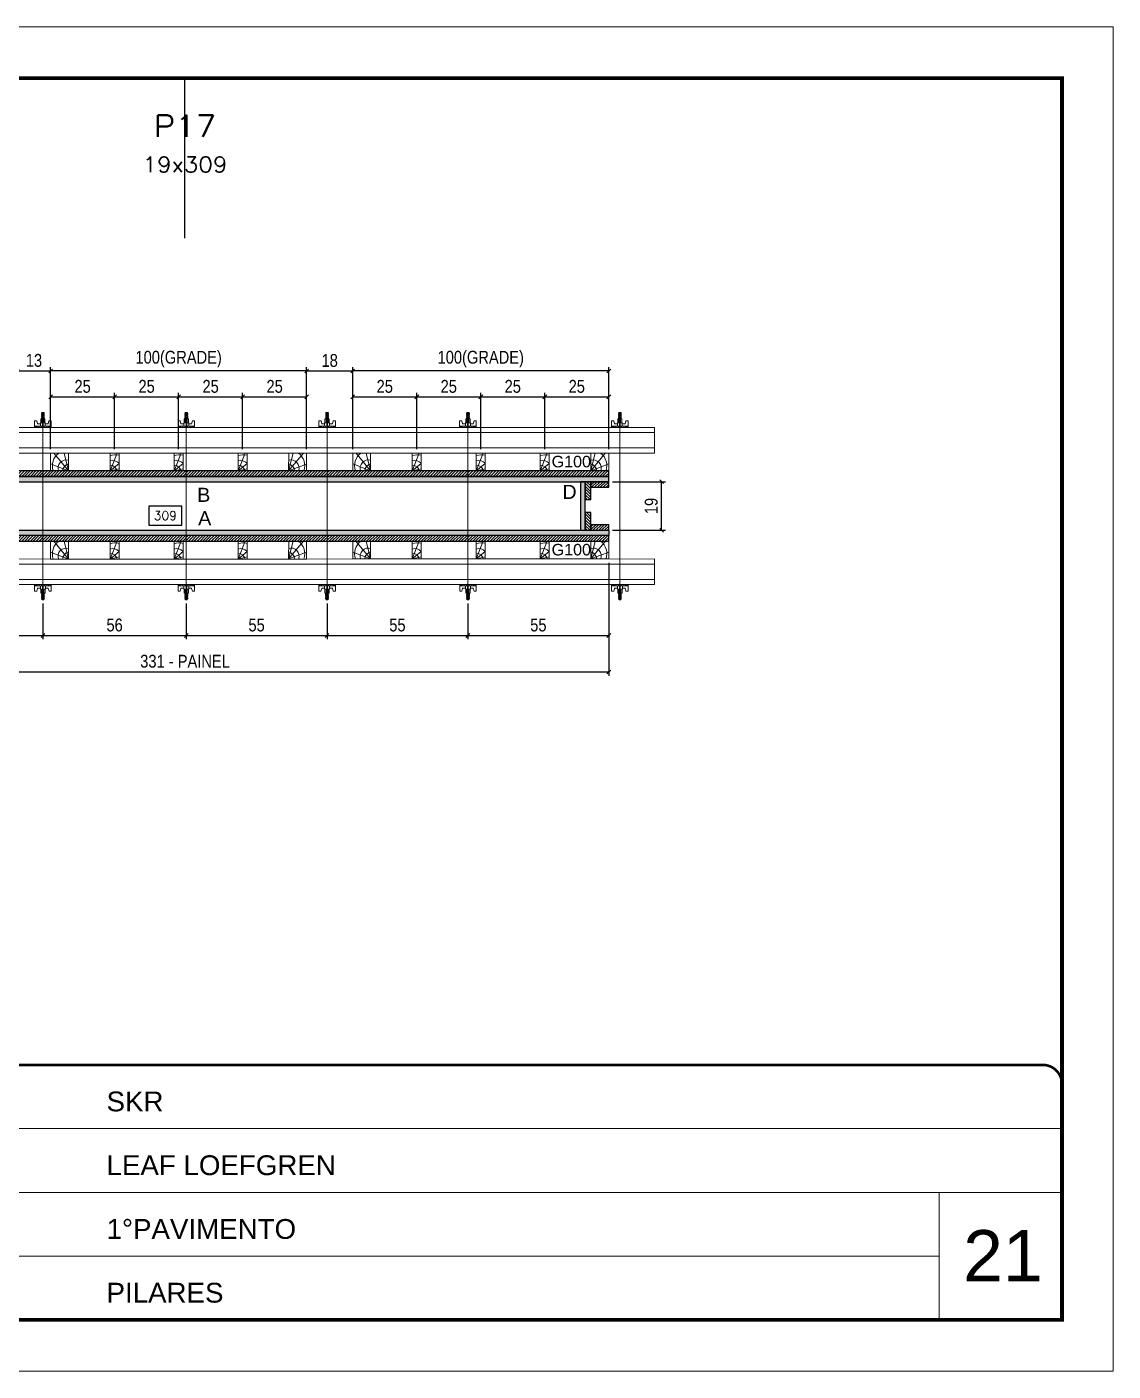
# Model space of a CAD drawing. Extents: x 14400 to 27878, y -21631 to 6985.
# Drawn here: x 15050 to 15898, y 192 to 1242 of the extents above; entities that cross this region are included whole.
import ezdxf
from ezdxf.enums import TextEntityAlignment as Align

# ---------------------------------------------------------------- set-up
doc = ezdxf.new("R2010")
doc.units = 0
for name, pattern in [('CONTINUO', [0]), ('DASHED', [0.75, 0.5, -0.25]), ('HIDDEN', [0.375, 0.25, -0.125])]:
    doc.linetypes.add(name, pattern=pattern)
for name, color, linetype, lineweight in [('CARIMBO', 255, 'Continuous', 9), ('Folhas', 255, 'Continuous', 9), ('Hachura', 251, 'Continuous', 9), ('Madeira', 126, 'Continuous', 18), ('Perfil Metálico', 224, 'Continuous', 18), ('SARRAFO DE PRESSAO', 251, 'DASHED', 9), ('Texto Seção', 7, 'Continuous', 15)]:
    doc.layers.add(name, color=color, linetype=linetype, lineweight=lineweight)
for name, color, linetype in [('CHAPA', 1, 'Continuous'), ('COTA', 241, 'Continuous'), ('SARRAFO', 251, 'Continuous'), ('Texto de Titulo', 7, 'Continuous'), ('Texto Qtd Sarr', 242, 'Continuous'), ('TEXTO_GERAL', 7, 'Continuous')]:
    doc.layers.add(name, color=color, linetype=linetype)
doc.styles.add('ARIAL', font='arial.ttf')
doc.styles.add('COTA TECNICA 2X', font='techl___.ttf', dxfattribs={"height": 10})
doc.styles.add('ROMANS', font='romans.shx')
doc.styles.add('SANSSERIF', font='sas_____.pfb')
doc.dimstyles.new('SECAO PILAR', dxfattribs={"dimtxt": 10, "dimasz": 3, "dimexe": 3, "dimexo": 3, "dimgap": 3, "dimtad": 1, "dimdec": 1, "dimlfac": 0.5, "dimzin": 12, "dimdsep": 46, "dimtxsty": 'COTA TECNICA 2X', "dimblk1": 'OBLIQUE', "dimblk2": 'OBLIQUE', "dimsah": 1, "dimcen": 0.9, "dimclrd": 256, "dimclre": 256, "dimclrt": 256, "dimadec": 1, "dimazin": 3, "dimtfac": 1, "dimtdec": 1, "dimtmove": 0, "dimatfit": 3, "dimfxl": 1, "dimtolj": 1, "dimtzin": 12, "dimarcsym": 0})
doc.dimstyles.new('SECÇÃO 2', dxfattribs={"dimtxt": 7, "dimasz": 6, "dimexe": 0.18, "dimexo": 2, "dimgap": -4, "dimtad": 3, "dimdec": 1, "dimlfac": 0.5, "dimzin": 12, "dimdsep": 46, "dimtxsty": 'ROMANS', "dimblk": 'ARCHTICK', "dimcen": 0.09, "dimse1": 1, "dimse2": 1, "dimsd1": 1, "dimsd2": 1, "dimclrd": 180, "dimclre": 5, "dimclrt": 1, "dimadec": 0, "dimazin": 3, "dimtfac": 1, "dimtdec": 1, "dimtofl": 0, "dimtmove": 0, "dimatfit": 3, "dimldrblk": 'ARCHTICK', "dimfxl": 1, "dimtolj": 1, "dimtzin": 0, "dimarcsym": 0})

# ---------------------------------------------------------------- blocks, each defined once
blk = doc.blocks.new('9999999999')
at = {"color": 30, "linetype": 'CONTINUO'}
for p, q in [((98564.6, 34379.6), (99584, 34379.6)), ((98564.6, 34329.8), (99488, 34329.8)), ((99584, 34329.8), (99488, 34329.8)), ((99488, 34329.8), (99488, 34230.2)), ((98564.6, 34280), (99488, 34280))]:
    blk.add_line(p, q, dxfattribs=at)
at = {"color": 30, "linetype": 'CONTINUO', "const_width": 2}
blk.add_lwpolyline([(99584, 34230.2), (99584, 34414.4, 0.414214), (99569, 34429.4), (98229, 34429.4, 0.414214), (98214, 34414.4), (98214, 34245.2, 0.414214), (98229, 34230.2), (99584, 34230.2)], format="xyb", dxfattribs=at)
at = {"layer": 'Folhas'}
blk.add_lwpolyline([(98139, 34190.2), (99624, 34190.2), (99624, 35240.2), (98139, 35240.2)], close=True, dxfattribs=at)
at = {"layer": 'Folhas', "color": 30, "const_width": 3}
blk.add_lwpolyline([(98214, 34230.2), (99584, 34230.2), (99584, 35200.2), (98214, 35200.2)], close=True, dxfattribs=at)
at = {"color": 7, "linetype": 'Continuous', "ltscale": 5, "style": 'ARIAL'}
for s, height, p in [('SKR', 15.48, (98837.7, 34393.1)), ('LEAF LOEFGREN', 15.483, (98837.7, 34343.3)), ('1°PAVIMENTO', 15.483, (98837.7, 34293.5)), ('PILARES', 15.48, (98837.7, 34243.7))]:
    blk.add_text(s, height=height, dxfattribs=at).set_placement(p)
blk = doc.blocks.new('*D962')
at = {"layer": 'COTA', "color": 180, "lineweight": -2, "transparency": 16777216}
for p, q in [((15170.9, 867.6), (15145.2, 867.6)), ((15145.2, 867.6), (15145.2, 852.6)), ((15170.9, 852.6), (15170.9, 867.6)), ((15145.2, 852.6), (15170.9, 852.6))]:
    blk.add_line(p, q, dxfattribs=at)
at = {"layer": 'Defpoints', "color": 0, "transparency": 16777216}
for p in [(14864.5, 848.6), (15482.5, 848.6), (15482.5, 848.6)]:
    blk.add_point(p, dxfattribs=at)
at = {"layer": 'COTA', "color": 1, "transparency": 16777216, "insert": (15158.1, 860.1), "char_height": 7, "attachment_point": 5, "style": 'ROMANS'}
blk.add_mtext('\\A1;309', dxfattribs=at)
blk = doc.blocks.new('_ArchTick')
at = {"color": 0, "linetype": 'ByBlock', "const_width": 0.15}
blk.add_lwpolyline([(-0.5, -0.5), (0.5, 0.5)], dxfattribs=at)
blk = doc.blocks.new('_Oblique')
at = {"color": 0, "linetype": 'ByBlock', "lineweight": -2}
blk.add_line((-0.5, -0.5), (0.5, 0.5), dxfattribs=at)
blk = doc.blocks.new('*D963')
at = {"layer": 'COTA', "lineweight": -2, "transparency": 16777216}
for p, q in [((14842.5, 823.2), (14842.5, 735)), ((15504.5, 823.2), (15504.5, 735)), ((14842.5, 738), (15504.5, 738))]:
    blk.add_line(p, q, dxfattribs=at)
at = {"layer": 'Defpoints', "color": 0, "transparency": 16777216}
for p in [(14842.5, 826.2), (15504.5, 826.2), (15504.5, 738)]:
    blk.add_point(p, dxfattribs=at)
at = {"layer": 'COTA', "lineweight": -2, "transparency": 16777216, "xscale": 3, "yscale": 3, "zscale": 3, "rotation": 180}
blk.add_blockref('_Oblique', (14842.5, 738), dxfattribs=at)
at = {"layer": 'COTA', "lineweight": -2, "transparency": 16777216, "xscale": 3, "yscale": 3, "zscale": 3}
blk.add_blockref('_Oblique', (15504.5, 738), dxfattribs=at)
at = {"layer": 'COTA', "transparency": 16777216, "insert": (15173.5, 746.3), "char_height": 10, "attachment_point": 5, "style": 'COTA TECNICA 2X'}
blk.add_mtext('\\A1;331 - PAINEL', dxfattribs=at)
blk = doc.blocks.new('*D965')
at = {"layer": 'COTA', "lineweight": -2, "transparency": 16777216}
for p, q in [((15504.5, 823.2), (15504.5, 763.5)), ((15394.5, 791.4), (15394.5, 763.5)), ((15394.5, 766.5), (15504.5, 766.5))]:
    blk.add_line(p, q, dxfattribs=at)
at = {"layer": 'Defpoints', "color": 0, "transparency": 16777216}
for p in [(15504.5, 826.2), (15394.5, 794.4), (15504.5, 766.5)]:
    blk.add_point(p, dxfattribs=at)
at = {"layer": 'COTA', "lineweight": -2, "transparency": 16777216, "xscale": 3, "yscale": 3, "zscale": 3, "rotation": 180}
blk.add_blockref('_Oblique', (15394.5, 766.5), dxfattribs=at)
at = {"layer": 'COTA', "lineweight": -2, "transparency": 16777216, "xscale": 3, "yscale": 3, "zscale": 3}
blk.add_blockref('_Oblique', (15504.5, 766.5), dxfattribs=at)
at = {"layer": 'COTA', "transparency": 16777216, "insert": (15449.5, 774.6), "char_height": 10, "attachment_point": 5, "style": 'COTA TECNICA 2X'}
blk.add_mtext('\\A1;55', dxfattribs=at)
blk = doc.blocks.new('titulo1')
at = {"layer": 'Defpoints', "color": 252, "linetype": 'HIDDEN', "ltscale": 2}
blk.add_line((0, 0), (0, 125), dxfattribs=at)
at = {"layer": 'Defpoints', "style": 'ROMANS', "oblique": 15}
blk.add_attdef('FOLHA', text='', height=10, dxfattribs=at).set_placement((0, 15.6), align=Align.MIDDLE_CENTER)
at = {"layer": 'Texto Qtd Sarr', "color": 3, "style": 'ROMANS', "oblique": 15}
for tag, height, p in [('TITULO', 17, (0, 71.4)), ('SEÇÃO', 12, (0, 41.5))]:
    blk.add_attdef(tag, text='', height=height, dxfattribs=at).set_placement(p, align=Align.MIDDLE_CENTER)
blk = doc.blocks.new('*D971')
at = {"layer": 'COTA', "lineweight": -2, "transparency": 16777216}
for p, q in [((15507.5, 886.6), (15548.8, 886.6)), ((15545.8, 848.6), (15545.8, 886.6)), ((15507.5, 848.6), (15548.8, 848.6))]:
    blk.add_line(p, q, dxfattribs=at)
at = {"layer": 'Defpoints', "color": 0, "transparency": 16777216}
for p in [(15504.5, 886.6), (15545.8, 886.6), (15504.5, 848.6)]:
    blk.add_point(p, dxfattribs=at)
at = {"layer": 'COTA', "lineweight": -2, "transparency": 16777216, "xscale": 3, "yscale": 3, "zscale": 3}
for p, rotation in [((15545.8, 886.6), 90), ((15545.8, 848.6), 270)]:
    blk.add_blockref('_Oblique', p, dxfattribs=dict(at, rotation=rotation))
at = {"layer": 'COTA', "transparency": 16777216, "insert": (15537.7, 867.6), "char_height": 10, "attachment_point": 5, "rotation": 90, "style": 'COTA TECNICA 2X'}
blk.add_mtext('\\A1;19', dxfattribs=at)
blk = doc.blocks.new('C')
at = {"layer": 'Hachura', "color": 0}
for p, q in [((0, 3.22), (0, -3.22)), ((0.45, 3.22), (0, 3.22)), ((0.46, 3.16), (0, 3.16)), ((0.46, 3.05), (0, 3.05)), ((0.46, 2.88), (0, 2.88)), ((0, 2.75), (0, -1.16)), ((0.46, 2.65), (0, 2.65)), ((0.46, 2.23), (0, 2.23)), ((0.46, 1.51), (0, 1.51)), ((0.39, 0.49), (0.17, 0.49)), ((0.45, -3.23), (0.45, 3.22)), ((0.45, 3.22), (2.58, 3.22)), ((1.74, 0.97), (0.45, 0.97)), ((1.45, 0.1), (0.45, 0.1)), ((1.35, 1.94), (1.35, 0.96)), ((2.58, 2.39), (1.47, 2.09)), ((1.74, -0.97), (1.74, 0.97)), ((1.74, 0.97), (1.74, 0.84)), ((1.74, 0.97), (1.74, 0.84)), ((1.74, 0.84), (3.35, 0.84)), ((3.35, 0.45), (1.74, 0.45)), ((2.58, 3.22), (2.58, 2.39)), ((3.32, 0.84), (3.32, -0.84)), ((3.35, 0.84), (3.35, -0.84)), ((3.68, 0.45), (3.35, 0.45)), ((3.84, -0.52), (3.35, 0.45)), ((3.35, 0.06), (3.67, -0.57)), ((3.68, 0.45), (4.16, -0.52)), ((3.72, 0.5), (4.25, -0.57)), ((4.37, -0.55), (3.83, 0.53)), ((4.15, 0.45), (3.93, 0.45)), ((4.42, -0.52), (3.93, 0.45)), ((4.15, 0.45), (4.26, 0.45)), ((4.26, 0.45), (4.74, -0.52)), ((4.3, 0.5), (4.83, -0.57)), ((4.95, -0.55), (4.41, 0.53)), ((4.51, 0.45), (4.84, 0.45)), ((5, -0.52), (4.51, 0.45)), ((4.84, 0.45), (5.32, -0.52)), ((4.88, 0.5), (5.41, -0.57)), ((5.53, -0.55), (4.99, 0.53)), ((5.58, -0.52), (5.09, 0.45)), ((5.42, 0.45), (5.09, 0.45)), ((5.58, -0.52), (5.09, 0.45)), ((5.42, 0.45), (5.74, -0.19)), ((5.46, 0.5), (5.74, -0.07)), ((5.74, 0.19), (5.57, 0.53)), ((5.74, 0.32), (5.68, 0.45)), ((5.68, 0.45), (5.74, 0.45)), ((5.74, 0.45), (5.9, 0.29)), ((5.74, 0.45), (5.74, -0.52)), ((5.9, -0.36), (5.9, 0.29)), ((0.45, 0), (0, 0)), ((0.46, -1.52), (0, -1.52)), ((0.46, -2.23), (0, -2.23)), ((0.46, -2.65), (0, -2.65)), ((0.46, -2.88), (0, -2.88)), ((0.46, -3.05), (0, -3.05)), ((0.46, -3.16), (0, -3.16)), ((0, -3.22), (2.57, -3.22)), ((0.08, -0.48), (0.29, -0.48)), ((0.29, -0.48), (0.4, -0.48)), ((0.45, 0), (0.45, -0.97)), ((0.45, -0.16), (1.45, -0.16)), ((0.45, -0.65), (0.45, -0.32)), ((0.45, -3.23), (0.45, -0.65)), ((0.45, -0.97), (1.74, -0.97)), ((1.35, -1.94), (1.35, -0.97)), ((2.58, -2.39), (1.47, -2.1)), ((3.35, -0.32), (1.74, -0.32)), ((3.35, -0.84), (1.74, -0.84)), ((2.58, -3.23), (2.58, -2.39)), ((3.35, -0.07), (3.58, -0.52)), ((3.35, -0.52), (3.58, -0.52)), ((3.84, -0.52), (4.16, -0.52)), ((4.42, -0.52), (4.74, -0.52)), ((4.63, -0.52), (4.74, -0.52)), ((5, -0.52), (5.32, -0.52)), ((5.58, -0.52), (5.74, -0.52)), ((5.74, -0.52), (5.9, -0.36)), ((5.74, -0.52), (5.74, -0.52))]:
    blk.add_line(p, q, dxfattribs=at)
for centre, radius, start, end in [((1.52, 1.94), 0.161, 104.7436, 180), ((1.44, -0.03), 0.129, 272.695, 87.305), ((3.81, 0.39), 0.143, 25.5688, 154.4312), ((4.39, 0.39), 0.143, 25.5688, 154.4312), ((4.97, 0.39), 0.143, 25.5688, 154.4312), ((5.55, 0.39), 0.143, 25.5688, 154.4312), ((0.17, -0.37), 0.174, 221.744, 317.8592), ((1.52, -1.94), 0.161, 180, 255.2564), ((3.71, -0.4), 0.174, 222.1408, 318.256), ((4.29, -0.4), 0.174, 222.1408, 318.256), ((4.87, -0.4), 0.174, 222.1408, 318.256), ((5.45, -0.4), 0.174, 222.1408, 318.256), ((5.61, -0.4), 0.174, 317.8592, 318.256)]:
    blk.add_arc(centre, radius, start, end, dxfattribs=at)
blk = doc.blocks.new('*D972')
at = {"layer": 'COTA', "lineweight": -2, "transparency": 16777216}
for p, q in [((14952.5, 791.4), (14952.5, 763.5)), ((15062.5, 791.4), (15062.5, 763.5)), ((14952.5, 766.5), (15062.5, 766.5))]:
    blk.add_line(p, q, dxfattribs=at)
at = {"layer": 'Defpoints', "color": 0, "transparency": 16777216}
for p in [(14952.5, 794.4), (15062.5, 794.4), (15062.5, 766.5)]:
    blk.add_point(p, dxfattribs=at)
at = {"layer": 'COTA', "lineweight": -2, "transparency": 16777216, "xscale": 3, "yscale": 3, "zscale": 3, "rotation": 180}
blk.add_blockref('_Oblique', (14952.5, 766.5), dxfattribs=at)
at = {"layer": 'COTA', "lineweight": -2, "transparency": 16777216, "xscale": 3, "yscale": 3, "zscale": 3}
blk.add_blockref('_Oblique', (15062.5, 766.5), dxfattribs=at)
at = {"layer": 'COTA', "transparency": 16777216, "insert": (15007.5, 774.6), "char_height": 10, "attachment_point": 5, "style": 'COTA TECNICA 2X'}
blk.add_mtext('\\A1;55', dxfattribs=at)
blk = doc.blocks.new('PONTALETE')
at = {"layer": 'Madeira'}
for q in [(2.71, 7), (7, 5.76), (7, 1.74)]:
    blk.add_line((0, 0), q, dxfattribs=at)
blk.add_lwpolyline([(0, 0), (7, 0), (7, 7), (0, 7)], close=True, dxfattribs=at)
for centre, radius, start, end in [((2.04, 0.06), 6.23, 37.2818, 109.0913), ((1.09, 0.9), 3.19, 343.603, 109.9847), ((-0.21, -0.78), 3.09, 14.6322, 86.0383)]:
    blk.add_arc(centre, radius, start, end, dxfattribs=at)
blk = doc.blocks.new('MEIO PONTALETE')
at = {"layer": 'Madeira'}
for q in [(2.71, 7), (3.5, 2.88), (3.5, 0.87)]:
    blk.add_line((0, 0), q, dxfattribs=at)
blk.add_lwpolyline([(0, 0), (3.5, 0), (3.5, 7), (0, 7)], close=True, dxfattribs=at)
for centre, radius, start, end in [((2.04, 0.06), 6.23, 76.4499, 109.0913), ((1.09, 0.9), 3.19, 40.9063, 109.9847), ((-0.21, -0.78), 3.09, 14.6322, 86.0383)]:
    blk.add_arc(centre, radius, start, end, dxfattribs=at)
blk = doc.blocks.new('*D946')
at = {"layer": 'COTA', "lineweight": -2, "transparency": 16777216}
for p, q in [((15042.4, 911.9), (15042.4, 976.1)), ((15042.4, 973.1), (15068.5, 973.1)), ((15068.5, 912), (15068.5, 976.1))]:
    blk.add_line(p, q, dxfattribs=at)
at = {"layer": 'Defpoints', "color": 0, "transparency": 16777216}
for p in [(15068.5, 973.1), (15042.4, 908.9), (15068.5, 909)]:
    blk.add_point(p, dxfattribs=at)
at = {"layer": 'COTA', "lineweight": -2, "transparency": 16777216, "xscale": 3, "yscale": 3, "zscale": 3, "rotation": 180}
blk.add_blockref('_Oblique', (15042.4, 973.1), dxfattribs=at)
at = {"layer": 'COTA', "lineweight": -2, "transparency": 16777216, "xscale": 3, "yscale": 3, "zscale": 3}
blk.add_blockref('_Oblique', (15068.5, 973.1), dxfattribs=at)
at = {"layer": 'COTA', "transparency": 16777216, "insert": (15055.5, 981.3), "char_height": 10, "attachment_point": 5, "style": 'COTA TECNICA 2X'}
blk.add_mtext('\\A1;13', dxfattribs=at)
blk = doc.blocks.new('*D947')
at = {"layer": 'COTA', "lineweight": -2, "transparency": 16777216}
for p, q in [((15068.5, 912), (15068.5, 955.9)), ((15118.5, 911.9), (15118.5, 955.9)), ((15068.5, 952.9), (15118.5, 952.9))]:
    blk.add_line(p, q, dxfattribs=at)
at = {"layer": 'Defpoints', "color": 0, "transparency": 16777216}
for p in [(15118.5, 952.9), (15068.5, 909), (15118.5, 908.9)]:
    blk.add_point(p, dxfattribs=at)
at = {"layer": 'COTA', "lineweight": -2, "transparency": 16777216, "xscale": 3, "yscale": 3, "zscale": 3, "rotation": 180}
blk.add_blockref('_Oblique', (15068.5, 952.9), dxfattribs=at)
at = {"layer": 'COTA', "lineweight": -2, "transparency": 16777216, "xscale": 3, "yscale": 3, "zscale": 3}
blk.add_blockref('_Oblique', (15118.5, 952.9), dxfattribs=at)
at = {"layer": 'COTA', "transparency": 16777216, "insert": (15093.5, 961), "char_height": 10, "attachment_point": 5, "style": 'COTA TECNICA 2X'}
blk.add_mtext('\\A1;25', dxfattribs=at)
blk = doc.blocks.new('*D948')
at = {"layer": 'COTA', "lineweight": -2, "transparency": 16777216}
for p, q in [((15068.5, 912), (15068.5, 976.1)), ((15268.5, 973.1), (15068.5, 973.1)), ((15268.5, 911.9), (15268.5, 976.1))]:
    blk.add_line(p, q, dxfattribs=at)
at = {"layer": 'Defpoints', "color": 0, "transparency": 16777216}
for p in [(15068.5, 973.1), (15068.5, 909), (15268.5, 908.9)]:
    blk.add_point(p, dxfattribs=at)
at = {"layer": 'COTA', "lineweight": -2, "transparency": 16777216, "xscale": 3, "yscale": 3, "zscale": 3, "rotation": 180}
blk.add_blockref('_Oblique', (15068.5, 973.1), dxfattribs=at)
at = {"layer": 'COTA', "lineweight": -2, "transparency": 16777216, "xscale": 3, "yscale": 3, "zscale": 3}
blk.add_blockref('_Oblique', (15268.5, 973.1), dxfattribs=at)
at = {"layer": 'COTA', "transparency": 16777216, "insert": (15168.5, 982.3), "char_height": 10, "attachment_point": 5, "style": 'COTA TECNICA 2X'}
blk.add_mtext('\\A1;100(GRADE)', dxfattribs=at)
blk = doc.blocks.new('*D949')
at = {"layer": 'COTA', "lineweight": -2, "transparency": 16777216}
for p, q in [((15118.5, 911.9), (15118.5, 955.9)), ((15168.5, 911.9), (15168.5, 955.9)), ((15118.5, 952.9), (15168.5, 952.9))]:
    blk.add_line(p, q, dxfattribs=at)
at = {"layer": 'Defpoints', "color": 0, "transparency": 16777216}
for p in [(15168.5, 952.9), (15118.5, 908.9), (15168.5, 908.9)]:
    blk.add_point(p, dxfattribs=at)
at = {"layer": 'COTA', "lineweight": -2, "transparency": 16777216, "xscale": 3, "yscale": 3, "zscale": 3, "rotation": 180}
blk.add_blockref('_Oblique', (15118.5, 952.9), dxfattribs=at)
at = {"layer": 'COTA', "lineweight": -2, "transparency": 16777216, "xscale": 3, "yscale": 3, "zscale": 3}
blk.add_blockref('_Oblique', (15168.5, 952.9), dxfattribs=at)
at = {"layer": 'COTA', "transparency": 16777216, "insert": (15143.5, 961), "char_height": 10, "attachment_point": 5, "style": 'COTA TECNICA 2X'}
blk.add_mtext('\\A1;25', dxfattribs=at)
blk = doc.blocks.new('*D950')
at = {"layer": 'COTA', "lineweight": -2, "transparency": 16777216}
for p, q in [((15168.5, 911.9), (15168.5, 955.9)), ((15218.5, 911.9), (15218.5, 955.9)), ((15168.5, 952.9), (15218.5, 952.9))]:
    blk.add_line(p, q, dxfattribs=at)
at = {"layer": 'Defpoints', "color": 0, "transparency": 16777216}
for p in [(15218.5, 952.9), (15168.5, 908.9), (15218.5, 908.9)]:
    blk.add_point(p, dxfattribs=at)
at = {"layer": 'COTA', "lineweight": -2, "transparency": 16777216, "xscale": 3, "yscale": 3, "zscale": 3, "rotation": 180}
blk.add_blockref('_Oblique', (15168.5, 952.9), dxfattribs=at)
at = {"layer": 'COTA', "lineweight": -2, "transparency": 16777216, "xscale": 3, "yscale": 3, "zscale": 3}
blk.add_blockref('_Oblique', (15218.5, 952.9), dxfattribs=at)
at = {"layer": 'COTA', "transparency": 16777216, "insert": (15193.5, 961), "char_height": 10, "attachment_point": 5, "style": 'COTA TECNICA 2X'}
blk.add_mtext('\\A1;25', dxfattribs=at)
blk = doc.blocks.new('*D951')
at = {"layer": 'COTA', "lineweight": -2, "transparency": 16777216}
for p, q in [((15218.5, 911.9), (15218.5, 955.9)), ((15268.5, 911.9), (15268.5, 955.9)), ((15218.5, 952.9), (15268.5, 952.9))]:
    blk.add_line(p, q, dxfattribs=at)
at = {"layer": 'Defpoints', "color": 0, "transparency": 16777216}
for p in [(15268.5, 952.9), (15218.5, 908.9), (15268.5, 908.9)]:
    blk.add_point(p, dxfattribs=at)
at = {"layer": 'COTA', "lineweight": -2, "transparency": 16777216, "xscale": 3, "yscale": 3, "zscale": 3, "rotation": 180}
blk.add_blockref('_Oblique', (15218.5, 952.9), dxfattribs=at)
at = {"layer": 'COTA', "lineweight": -2, "transparency": 16777216, "xscale": 3, "yscale": 3, "zscale": 3}
blk.add_blockref('_Oblique', (15268.5, 952.9), dxfattribs=at)
at = {"layer": 'COTA', "transparency": 16777216, "insert": (15243.5, 961), "char_height": 10, "attachment_point": 5, "style": 'COTA TECNICA 2X'}
blk.add_mtext('\\A1;25', dxfattribs=at)
blk = doc.blocks.new('*D952')
at = {"layer": 'COTA', "lineweight": -2, "transparency": 16777216}
for p, q in [((15268.5, 912), (15268.5, 976.1)), ((15268.5, 973.1), (15304.5, 973.1)), ((15304.5, 912), (15304.5, 976.1))]:
    blk.add_line(p, q, dxfattribs=at)
at = {"layer": 'Defpoints', "color": 0, "transparency": 16777216}
for p in [(15304.5, 973.1), (15268.5, 909), (15304.5, 909)]:
    blk.add_point(p, dxfattribs=at)
at = {"layer": 'COTA', "lineweight": -2, "transparency": 16777216, "xscale": 3, "yscale": 3, "zscale": 3, "rotation": 180}
blk.add_blockref('_Oblique', (15268.5, 973.1), dxfattribs=at)
at = {"layer": 'COTA', "lineweight": -2, "transparency": 16777216, "xscale": 3, "yscale": 3, "zscale": 3}
blk.add_blockref('_Oblique', (15304.5, 973.1), dxfattribs=at)
at = {"layer": 'COTA', "transparency": 16777216, "insert": (15286.5, 981.2), "char_height": 10, "attachment_point": 5, "style": 'COTA TECNICA 2X'}
blk.add_mtext('\\A1;18', dxfattribs=at)
blk = doc.blocks.new('*D953')
at = {"layer": 'COTA', "lineweight": -2, "transparency": 16777216}
for p, q in [((15304.5, 912), (15304.5, 955.9)), ((15354.5, 912), (15354.5, 955.9)), ((15304.5, 952.9), (15354.5, 952.9))]:
    blk.add_line(p, q, dxfattribs=at)
at = {"layer": 'Defpoints', "color": 0, "transparency": 16777216}
for p in [(15354.5, 952.9), (15304.5, 909), (15354.5, 909)]:
    blk.add_point(p, dxfattribs=at)
at = {"layer": 'COTA', "lineweight": -2, "transparency": 16777216, "xscale": 3, "yscale": 3, "zscale": 3, "rotation": 180}
blk.add_blockref('_Oblique', (15304.5, 952.9), dxfattribs=at)
at = {"layer": 'COTA', "lineweight": -2, "transparency": 16777216, "xscale": 3, "yscale": 3, "zscale": 3}
blk.add_blockref('_Oblique', (15354.5, 952.9), dxfattribs=at)
at = {"layer": 'COTA', "transparency": 16777216, "insert": (15329.5, 961), "char_height": 10, "attachment_point": 5, "style": 'COTA TECNICA 2X'}
blk.add_mtext('\\A1;25', dxfattribs=at)
blk = doc.blocks.new('*D954')
at = {"layer": 'COTA', "lineweight": -2, "transparency": 16777216}
for p, q in [((15304.5, 912), (15304.5, 976.1)), ((15504.5, 973.1), (15304.5, 973.1)), ((15504.5, 912), (15504.5, 976.1))]:
    blk.add_line(p, q, dxfattribs=at)
at = {"layer": 'Defpoints', "color": 0, "transparency": 16777216}
for p in [(15304.5, 973.1), (15304.5, 909), (15504.5, 909)]:
    blk.add_point(p, dxfattribs=at)
at = {"layer": 'COTA', "lineweight": -2, "transparency": 16777216, "xscale": 3, "yscale": 3, "zscale": 3, "rotation": 180}
blk.add_blockref('_Oblique', (15304.5, 973.1), dxfattribs=at)
at = {"layer": 'COTA', "lineweight": -2, "transparency": 16777216, "xscale": 3, "yscale": 3, "zscale": 3}
blk.add_blockref('_Oblique', (15504.5, 973.1), dxfattribs=at)
at = {"layer": 'COTA', "transparency": 16777216, "insert": (15404.5, 982.3), "char_height": 10, "attachment_point": 5, "style": 'COTA TECNICA 2X'}
blk.add_mtext('\\A1;100(GRADE)', dxfattribs=at)
blk = doc.blocks.new('*D955')
at = {"layer": 'COTA', "lineweight": -2, "transparency": 16777216}
for p, q in [((15354.5, 912), (15354.5, 955.9)), ((15404.5, 912), (15404.5, 955.9)), ((15354.5, 952.9), (15404.5, 952.9))]:
    blk.add_line(p, q, dxfattribs=at)
at = {"layer": 'Defpoints', "color": 0, "transparency": 16777216}
for p in [(15404.5, 952.9), (15354.5, 909), (15404.5, 909)]:
    blk.add_point(p, dxfattribs=at)
at = {"layer": 'COTA', "lineweight": -2, "transparency": 16777216, "xscale": 3, "yscale": 3, "zscale": 3, "rotation": 180}
blk.add_blockref('_Oblique', (15354.5, 952.9), dxfattribs=at)
at = {"layer": 'COTA', "lineweight": -2, "transparency": 16777216, "xscale": 3, "yscale": 3, "zscale": 3}
blk.add_blockref('_Oblique', (15404.5, 952.9), dxfattribs=at)
at = {"layer": 'COTA', "transparency": 16777216, "insert": (15379.5, 961), "char_height": 10, "attachment_point": 5, "style": 'COTA TECNICA 2X'}
blk.add_mtext('\\A1;25', dxfattribs=at)
blk = doc.blocks.new('*D956')
at = {"layer": 'COTA', "lineweight": -2, "transparency": 16777216}
for p, q in [((15404.5, 912), (15404.5, 955.9)), ((15454.5, 912), (15454.5, 955.9)), ((15404.5, 952.9), (15454.5, 952.9))]:
    blk.add_line(p, q, dxfattribs=at)
at = {"layer": 'Defpoints', "color": 0, "transparency": 16777216}
for p in [(15454.5, 952.9), (15404.5, 909), (15454.5, 909)]:
    blk.add_point(p, dxfattribs=at)
at = {"layer": 'COTA', "lineweight": -2, "transparency": 16777216, "xscale": 3, "yscale": 3, "zscale": 3, "rotation": 180}
blk.add_blockref('_Oblique', (15404.5, 952.9), dxfattribs=at)
at = {"layer": 'COTA', "lineweight": -2, "transparency": 16777216, "xscale": 3, "yscale": 3, "zscale": 3}
blk.add_blockref('_Oblique', (15454.5, 952.9), dxfattribs=at)
at = {"layer": 'COTA', "transparency": 16777216, "insert": (15429.5, 961), "char_height": 10, "attachment_point": 5, "style": 'COTA TECNICA 2X'}
blk.add_mtext('\\A1;25', dxfattribs=at)
blk = doc.blocks.new('*D957')
at = {"layer": 'COTA', "lineweight": -2, "transparency": 16777216}
for p, q in [((15454.5, 912), (15454.5, 955.9)), ((15504.5, 912), (15504.5, 955.9)), ((15454.5, 952.9), (15504.5, 952.9))]:
    blk.add_line(p, q, dxfattribs=at)
at = {"layer": 'Defpoints', "color": 0, "transparency": 16777216}
for p in [(15504.5, 952.9), (15454.5, 909), (15504.5, 909)]:
    blk.add_point(p, dxfattribs=at)
at = {"layer": 'COTA', "lineweight": -2, "transparency": 16777216, "xscale": 3, "yscale": 3, "zscale": 3, "rotation": 180}
blk.add_blockref('_Oblique', (15454.5, 952.9), dxfattribs=at)
at = {"layer": 'COTA', "lineweight": -2, "transparency": 16777216, "xscale": 3, "yscale": 3, "zscale": 3}
blk.add_blockref('_Oblique', (15504.5, 952.9), dxfattribs=at)
at = {"layer": 'COTA', "transparency": 16777216, "insert": (15479.5, 961), "char_height": 10, "attachment_point": 5, "style": 'COTA TECNICA 2X'}
blk.add_mtext('\\A1;25', dxfattribs=at)
blk = doc.blocks.new('*D969')
at = {"layer": 'COTA', "lineweight": -2, "transparency": 16777216}
for p, q in [((15062.5, 791.4), (15062.5, 763.5)), ((15174.5, 791.4), (15174.5, 763.5)), ((15062.5, 766.5), (15174.5, 766.5))]:
    blk.add_line(p, q, dxfattribs=at)
at = {"layer": 'Defpoints', "color": 0, "transparency": 16777216}
for p in [(15062.5, 794.4), (15174.5, 794.4), (15174.5, 766.5)]:
    blk.add_point(p, dxfattribs=at)
at = {"layer": 'COTA', "lineweight": -2, "transparency": 16777216, "xscale": 3, "yscale": 3, "zscale": 3, "rotation": 180}
blk.add_blockref('_Oblique', (15062.5, 766.5), dxfattribs=at)
at = {"layer": 'COTA', "lineweight": -2, "transparency": 16777216, "xscale": 3, "yscale": 3, "zscale": 3}
blk.add_blockref('_Oblique', (15174.5, 766.5), dxfattribs=at)
at = {"layer": 'COTA', "transparency": 16777216, "insert": (15118.5, 774.6), "char_height": 10, "attachment_point": 5, "style": 'COTA TECNICA 2X'}
blk.add_mtext('\\A1;56', dxfattribs=at)
blk = doc.blocks.new('*D958')
at = {"layer": 'COTA', "lineweight": -2, "transparency": 16777216}
for p, q in [((15284.4, 791.4), (15284.4, 763.5)), ((15394.4, 791.4), (15394.4, 763.5)), ((15284.4, 766.5), (15394.4, 766.5))]:
    blk.add_line(p, q, dxfattribs=at)
at = {"layer": 'Defpoints', "color": 0, "transparency": 16777216}
for p in [(15284.4, 794.4), (15394.4, 794.4), (15394.4, 766.5)]:
    blk.add_point(p, dxfattribs=at)
at = {"layer": 'COTA', "lineweight": -2, "transparency": 16777216, "xscale": 3, "yscale": 3, "zscale": 3, "rotation": 180}
blk.add_blockref('_Oblique', (15284.4, 766.5), dxfattribs=at)
at = {"layer": 'COTA', "lineweight": -2, "transparency": 16777216, "xscale": 3, "yscale": 3, "zscale": 3}
blk.add_blockref('_Oblique', (15394.4, 766.5), dxfattribs=at)
at = {"layer": 'COTA', "transparency": 16777216, "insert": (15339.4, 774.6), "char_height": 10, "attachment_point": 5, "style": 'COTA TECNICA 2X'}
blk.add_mtext('\\A1;55', dxfattribs=at)
blk = doc.blocks.new('*D970')
at = {"layer": 'COTA', "lineweight": -2, "transparency": 16777216}
for p, q in [((15174.5, 791.4), (15174.5, 763.5)), ((15284.4, 791.4), (15284.4, 763.5)), ((15174.5, 766.5), (15284.4, 766.5))]:
    blk.add_line(p, q, dxfattribs=at)
at = {"layer": 'Defpoints', "color": 0, "transparency": 16777216}
for p in [(15174.5, 794.4), (15284.4, 794.4), (15284.4, 766.5)]:
    blk.add_point(p, dxfattribs=at)
at = {"layer": 'COTA', "lineweight": -2, "transparency": 16777216, "xscale": 3, "yscale": 3, "zscale": 3, "rotation": 180}
blk.add_blockref('_Oblique', (15174.5, 766.5), dxfattribs=at)
at = {"layer": 'COTA', "lineweight": -2, "transparency": 16777216, "xscale": 3, "yscale": 3, "zscale": 3}
blk.add_blockref('_Oblique', (15284.4, 766.5), dxfattribs=at)
at = {"layer": 'COTA', "transparency": 16777216, "insert": (15229.4, 774.6), "char_height": 10, "attachment_point": 5, "style": 'COTA TECNICA 2X'}
blk.add_mtext('\\A1;55', dxfattribs=at)

msp = doc.modelspace()

# ---------------------------------------------------------------- hatches: boundary and pattern name
at = {"layer": 'Hachura'}
h = msp.add_hatch(dxfattribs=at)
h.set_pattern_fill('ANSI31', color=256, scale=0.5, angle=180, style=0)
h.set_pattern_definition([(225, (5730.5154, -22034.4084), (1.12253202, -1.12253202), [])])
h.paths.add_polyline_path([(15504.45, 895), (15504.47, 890.6), (14842.47, 890.59), (14842.47, 894.99)])
h = msp.add_hatch(color=256, dxfattribs=at)
h.dxf.hatch_style = 1
h.paths.add_polyline_path([(15504.47, 886.6), (15504.47, 890.6), (14842.47, 890.6), (14842.47, 886.6)])
h = msp.add_hatch(color=256, dxfattribs=at)
h.dxf.hatch_style = 1
h.paths.add_polyline_path([(15482.47, 848.6), (15486.07, 848.6), (15486.07, 886.6), (15482.47, 886.6)])
h = msp.add_hatch(dxfattribs=at)
h.set_pattern_fill('ANSI31', color=256, scale=0.5, angle=270, style=0)
h.set_pattern_definition([(315, (38381.8754, -8616.3521), (1.12253202, 1.12253202), [])])
h.paths.add_polyline_path([(15490.47, 872.6), (15486.07, 872.6), (15486.07, 886.6), (15490.47, 886.6)])
h = msp.add_hatch(dxfattribs=at)
h.set_pattern_fill('ANSI31', color=256, scale=0.5, angle=180, style=0)
h.set_pattern_definition([(225, (6366.5154, -22042.8084), (1.12253202, -1.12253202), [])])
h.paths.add_polyline_path([(15504.47, 886.6), (15504.47, 882.2), (15490.47, 882.2), (15490.47, 886.6)])
h = msp.add_hatch(dxfattribs=at)
h.set_pattern_fill('ANSI31', color=256, scale=0.5, angle=270, style=0)
h.set_pattern_definition([(315, (38381.8754, -8640.3521), (1.12253202, 1.12253202), [])])
h.paths.add_polyline_path([(15490.47, 848.6), (15486.07, 848.6), (15486.07, 862.6), (15490.47, 862.6)])
h = msp.add_hatch(dxfattribs=at)
h.set_pattern_fill('ANSI31', color=256, scale=0.5, angle=180, style=0)
h.set_pattern_definition([(225, (6001.5154, -22042.8084), (1.12253202, -1.12253202), [])])
h.paths.add_polyline_path([(15490.47, 848.6), (15490.47, 853), (15504.47, 853), (15504.47, 848.6)])
h = msp.add_hatch(color=256, dxfattribs=at)
h.dxf.hatch_style = 1
h.paths.add_polyline_path([(15504.47, 848.6), (15504.47, 844.6), (14842.47, 844.6), (14842.47, 848.6)])
h = msp.add_hatch(dxfattribs=at)
h.set_pattern_fill('ANSI31', color=256, scale=0.5, angle=180, style=0)
h.set_pattern_definition([(225, (5730.5154, -22084.8084), (1.12253202, -1.12253202), [])])
h.paths.add_polyline_path([(15504.47, 840.33), (15504.45, 844.6), (14842.47, 844.6), (14842.47, 844.6), (14842.47, 844.6), (14842.47, 840.2)])

# ---------------------------------------------------------------- linework, layer by layer
at = {"layer": 'CHAPA'}
for points in [[(15504.47, 886.6), (15504.47, 890.6), (14842.47, 890.6), (14842.47, 886.6)], [(15482.47, 848.6), (15486.07, 848.6), (15486.07, 886.6), (15482.47, 886.6)], [(15504.47, 848.6), (15504.47, 844.6), (14842.47, 844.6), (14842.47, 848.6)]]:
    msp.add_lwpolyline(points, close=True, dxfattribs=at)
at = {"layer": 'Hachura'}
for p, q in [((15062.47, 795.43), (15062.47, 935.97)), ((15174.47, 795.43), (15174.47, 935.97)), ((15284.47, 795.43), (15284.47, 935.97)), ((15394.47, 795.43), (15394.47, 935.97)), ((15513.16, 795.43), (15513.16, 935.97))]:
    msp.add_line(p, q, dxfattribs=at)
at = {"layer": 'Madeira'}
for points in [[(15068.46, 894.99), (15068.47, 908.99), (15268.46, 908.98), (15268.45, 894.98)], [(15304.46, 895), (15304.47, 909), (15504.47, 909), (15504.45, 895)], [(15068.46, 826.2), (15068.47, 840.2), (15268.46, 840.2), (15268.45, 826.2)], [(15304.46, 826.22), (15304.47, 840.22), (15504.47, 840.21), (15504.45, 826.21)]]:
    msp.add_lwpolyline(points, close=True, dxfattribs=at)
at = {"layer": 'Perfil Metálico'}
for p, q in [((15540.19, 924.94), (14806.75, 924.94)), ((15540.19, 912.94), (14806.75, 912.94)), ((15540.19, 822.2), (14806.75, 822.2)), ((15540.19, 810.2), (14806.75, 810.2))]:
    msp.add_line(p, q, dxfattribs=at)
for points in [[(15540.19, 909), (15540.19, 929), (14806.75, 928.94), (14806.75, 908.94)], [(14806.75, 826.2), (14806.75, 806.2), (15540.19, 806.26), (15540.19, 826.26)]]:
    msp.add_lwpolyline(points, close=True, dxfattribs=at)
at = {"layer": 'SARRAFO'}
for points in [[(14842.47, 890.6), (15504.47, 890.6), (15504.45, 895), (14842.47, 895)], [(14842.47, 890.6), (15504.47, 890.6), (15504.45, 895), (14842.47, 895)], [(15486.07, 886.6), (15486.07, 872.6), (15490.47, 872.6), (15490.47, 886.6)], [(15486.07, 886.6), (15486.07, 872.6), (15490.47, 872.6), (15490.47, 886.6)], [(15490.47, 882.2), (15504.47, 882.2), (15504.47, 886.6), (15490.47, 886.6)], [(15490.47, 882.2), (15504.47, 882.2), (15504.47, 886.6), (15490.47, 886.6)], [(15486.07, 862.6), (15486.07, 848.6), (15490.47, 848.6), (15490.47, 862.6)], [(15486.07, 862.6), (15486.07, 848.6), (15490.47, 848.6), (15490.47, 862.6)], [(15504.47, 853), (15490.47, 853), (15490.47, 848.6), (15504.47, 848.6)], [(15504.47, 853), (15490.47, 853), (15490.47, 848.6), (15504.47, 848.6)], [(14842.47, 840.2), (15504.47, 840.2), (15504.45, 844.6), (14842.47, 844.6)], [(14842.47, 840.2), (15504.47, 840.2), (15504.45, 844.6), (14842.47, 844.6)]]:
    msp.add_lwpolyline(points, close=True, dxfattribs=at)

# ---------------------------------------------------------------- block references
at = {"layer": 'Hachura', "linetype": 'Continuous', "yscale": 2, "zscale": 2}
for p, xscale, rotation in [((15062.43, 928.97), 2, 90.00000000000001), ((15174.46, 928.97), 2, 90.00000000000001), ((15284.51, 928.97), -2, 270), ((15394.46, 928.97), 2, 90.00000000000001), ((15513.15, 928.97), 2, 90.00000000000001), ((15062.47, 806.23), -2, 90), ((15174.47, 806.23), -2, 90), ((15284.47, 806.23), 2, 270), ((15394.47, 806.23), -2, 90), ((15513.16, 806.23), -2, 90)]:
    msp.add_blockref('C', p, dxfattribs=dict(at, xscale=xscale, rotation=rotation))
at = {"layer": 'Madeira'}
for name, p, xscale, yscale, zscale, rotation in [('PONTALETE', (15082.46, 894.98), 2, 2, 2, 89.93708930310329), ('MEIO PONTALETE', (15114.96, 894.99), 1.999999997962732, 1.999999997962732, 1.999999997962732, 359.9370893031033), ('MEIO PONTALETE', (15164.96, 894.99), 1.999999997962732, 1.999999997962732, 1.999999997962732, 359.9370893031033), ('MEIO PONTALETE', (15214.96, 894.99), 1.999999997962732, 1.999999997962732, 1.999999997962732, 359.9370893031033), ('PONTALETE', (15254.45, 895), -2, 2, 2, 269.9370893031033), ('PONTALETE', (15318.46, 895), 2, 2, 2, 89.93708930310329), ('MEIO PONTALETE', (15350.96, 895), 1.999999997962732, 1.999999997962732, 1.999999997962732, 359.9370893031033), ('MEIO PONTALETE', (15400.96, 895), 1.999999997962732, 1.999999997962732, 1.999999997962732, 359.9370893031033), ('MEIO PONTALETE', (15450.96, 895), 1.999999997962732, 1.999999997962732, 1.999999997962732, 359.9370893031033), ('PONTALETE', (15490.45, 895.02), -2, 2, 2, 269.9370893031033), ('PONTALETE', (15082.46, 826.19), 2, 2, 2, 89.93708930310329), ('MEIO PONTALETE', (15114.96, 826.2), 1.999999997962732, 1.999999997962732, 1.999999997962732, 359.9370893031033), ('MEIO PONTALETE', (15164.96, 826.2), 1.999999997962732, 1.999999997962732, 1.999999997962732, 359.9370893031033), ('MEIO PONTALETE', (15214.96, 826.2), 1.999999997962732, 1.999999997962732, 1.999999997962732, 359.9370893031033), ('PONTALETE', (15254.45, 826.21), -2, 2, 2, 269.9370893031033), ('PONTALETE', (15318.46, 826.21), 2, 2, 2, 89.93708930310329), ('MEIO PONTALETE', (15350.96, 826.22), 1.999999997962732, 1.999999997962732, 1.999999997962732, 359.9370893031033), ('MEIO PONTALETE', (15400.96, 826.22), 1.999999997962732, 1.999999997962732, 1.999999997962732, 359.9370893031033), ('MEIO PONTALETE', (15450.96, 826.22), 1.999999997962732, 1.999999997962732, 1.999999997962732, 359.9370893031033), ('PONTALETE', (15490.45, 826.23), -2, 2, 2, 269.9370893031033)]:
    msp.add_blockref(name, p, dxfattribs=dict(at, xscale=xscale, yscale=yscale, zscale=zscale, rotation=rotation))
at = {"layer": 'SARRAFO DE PRESSAO', "color": 6, "linetype": 'ByBlock'}
msp.add_blockref('9999999999', (-83725.51, -33998.35), dxfattribs=at)
at = {"layer": 'Texto Seção'}
ref = msp.add_blockref('titulo1', (15173.47, 1076.85), dxfattribs=at)
ref.add_attrib('TITULO', 'P17', dxfattribs={"layer": 'Texto de Titulo', "color": 7, "height": 17, "style": 'ROMANS', "width": 1.1}).set_placement((15173.47, 1164.35), align=Align.MIDDLE_CENTER)
ref.add_attrib('SEÇÃO', '19x309', dxfattribs={"layer": 'Texto de Titulo', "color": 7, "height": 12, "style": 'ROMANS', "width": 1.1}).set_placement((15173.47, 1134.35), align=Align.MIDDLE_CENTER)

# ---------------------------------------------------------------- texts
at = {"layer": 'CARIMBO', "style": 'ARIAL'}
msp.add_text('21', height=40, dxfattribs=at).set_placement((15781.33, 262))
at = {"layer": 'TEXTO_GERAL', "color": 0, "linetype": 'Continuous', "style": 'SANSSERIF'}
for p in [(15459.85, 902.3), (15459.85, 833.51)]:
    msp.add_text('G100', height=9, dxfattribs=at).set_placement(p, align=Align.MIDDLE_LEFT)
at = {"layer": 'TEXTO_GERAL', "style": 'ARIAL'}
for s, p in [('D', (15473.83, 878.64)), ('B', (15188.12, 876.35)), ('A', (15188.87, 858.12))]:
    msp.add_text(s, height=11, dxfattribs=at).set_placement(p, align=Align.MIDDLE_CENTER)

# ---------------------------------------------------------------- dimensions: what is measured, and where the dimension line sits
at = {"layer": 'COTA'}
for base, p1, p2, dimstyle, picture, middle in [((15068.47, 973.07), (15042.44, 908.9), (15068.47, 908.96), 'SECAO PILAR', '*D946', (15055.45, 973.07)), ((15304.47, 973.08), (15268.46, 908.98), (15304.47, 908.96), 'SECAO PILAR', '*D952', (15286.47, 973.08)), ((15482.47, 848.6), (14864.47, 848.6), (15482.47, 848.6), 'SECÇÃO 2', '*D962', (15158.08, 848.6))]:
    dim = msp.add_linear_dim(base=base, p1=p1, p2=p2, dimstyle=dimstyle, dxfattribs=at)
    dim.commit()
    dim.dimension.update_dxf_attribs({"geometry": picture, "text_midpoint": middle, "dimtype": 160})
for base, p1, p2, text, picture, middle in [((15068.47, 973.08), (15268.46, 908.94), (15068.47, 908.96), '<>(GRADE)', '*D948', (15168.47, 982.3)), ((15304.47, 973.1), (15504.47, 908.95), (15304.47, 908.98), '<>(GRADE)', '*D954', (15404.47, 982.32)), ((15504.47, 738.04), (14842.47, 826.21), (15504.47, 826.25), '<> - PAINEL', '*D963', (15173.47, 746.26))]:
    dim = msp.add_linear_dim(base=base, p1=p1, p2=p2, text=text, dimstyle='SECAO PILAR', dxfattribs=at)
    dim.commit()
    dim.dimension.update_dxf_attribs({"geometry": picture, "text_midpoint": middle})
for base, p1, p2, picture, middle in [((15118.47, 952.89), (15068.47, 908.96), (15118.47, 908.95), '*D947', (15093.47, 961)), ((15168.47, 952.89), (15118.47, 908.95), (15168.47, 908.95), '*D949', (15143.47, 961)), ((15218.47, 952.89), (15168.47, 908.95), (15218.47, 908.95), '*D950', (15193.47, 961)), ((15268.46, 952.89), (15218.47, 908.95), (15268.46, 908.95), '*D951', (15243.47, 961)), ((15354.47, 952.91), (15304.47, 908.98), (15354.47, 908.97), '*D953', (15329.47, 961.02)), ((15404.47, 952.91), (15354.47, 908.97), (15404.47, 908.97), '*D955', (15379.47, 961.02)), ((15454.47, 952.91), (15404.47, 908.97), (15454.47, 908.97), '*D956', (15429.47, 961.02)), ((15504.47, 952.91), (15454.47, 908.97), (15504.47, 908.97), '*D957', (15479.47, 961.02)), ((15504.47, 766.46), (15394.54, 794.43), (15504.47, 826.2), '*D965', (15449.5, 774.57)), ((15062.54, 766.46), (14952.54, 794.43), (15062.54, 794.43), '*D972', (15007.54, 774.57)), ((15174.53, 766.46), (15062.54, 794.43), (15174.53, 794.43), '*D969', (15118.54, 774.57)), ((15284.4, 766.46), (15174.47, 794.43), (15284.4, 794.43), '*D970', (15229.43, 774.57)), ((15394.44, 766.46), (15284.4, 794.43), (15394.44, 794.43), '*D958', (15339.42, 774.57))]:
    dim = msp.add_linear_dim(base=base, p1=p1, p2=p2, dimstyle='SECAO PILAR', dxfattribs=at)
    dim.commit()
    dim.dimension.update_dxf_attribs({"geometry": picture, "text_midpoint": middle})
dim = msp.add_linear_dim(base=(15545.77, 886.6), p1=(15504.47, 848.6), p2=(15504.47, 886.6), angle=90, dimstyle='SECAO PILAR', dxfattribs=at)
dim.commit()
dim.dimension.update_dxf_attribs({"geometry": '*D971', "text_midpoint": (15537.68, 867.6)})

doc.saveas('drawing.dxf')
